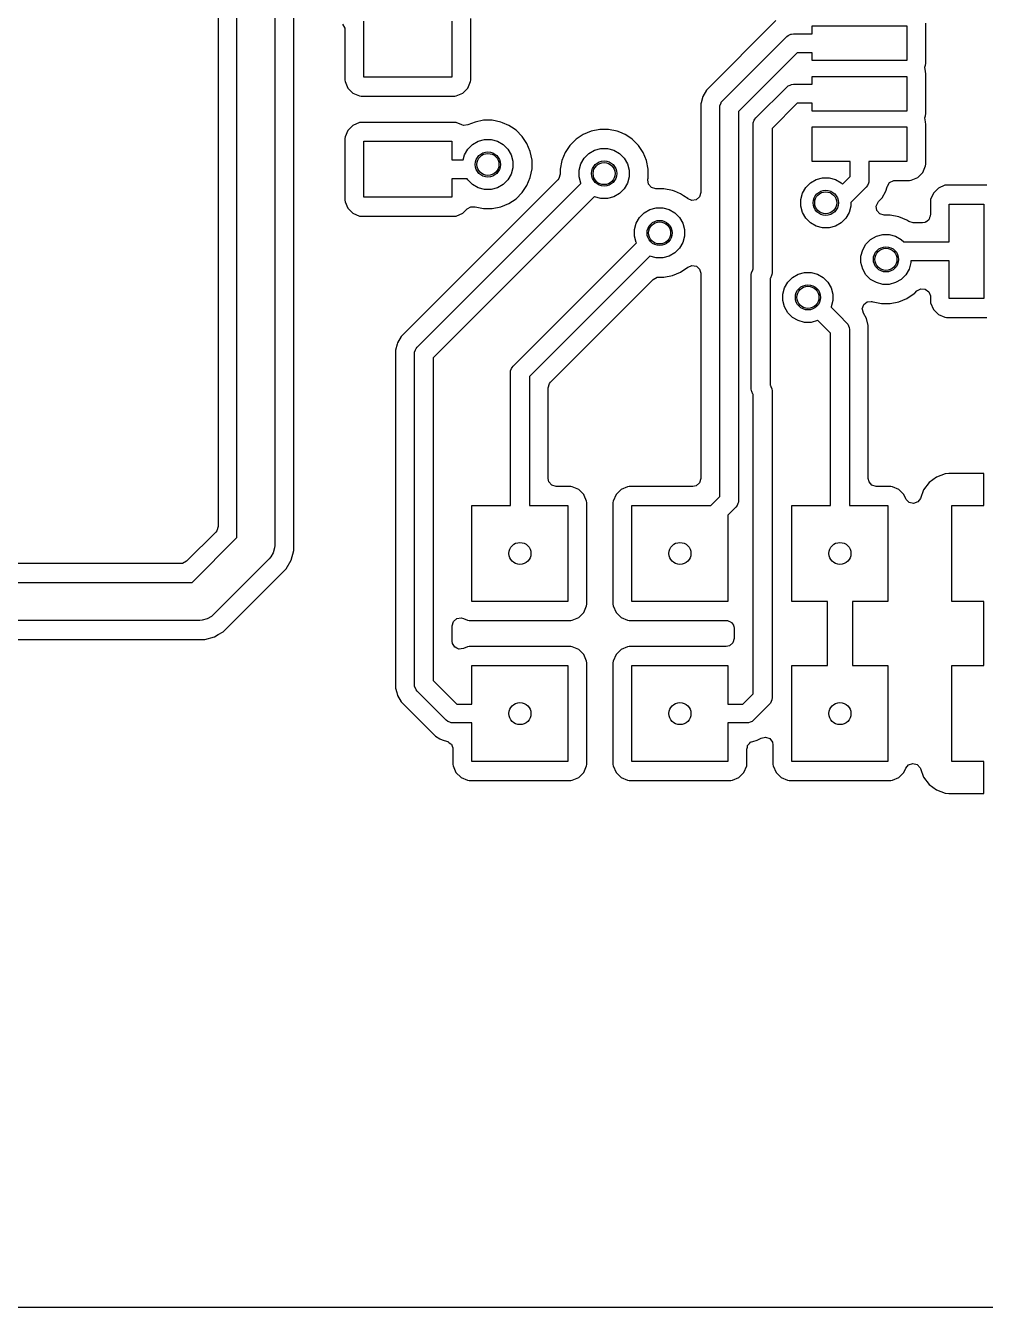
# Model space of a CAD drawing. Extents: x 3.64 to 7.32, y -5.07 to -3.18.
# Drawn here: x 5.591 to 6.191, y -5.075 to -4.274 of the extents above; entities that cross this region are included whole.
import ezdxf

# ---------------------------------------------------------------- set-up
doc = ezdxf.new("R2010")
doc.units = 0
doc.header["$MEASUREMENT"] = 0
doc.layers.add('BLACK', color=7, linetype='CONTINUOUS')

msp = doc.modelspace()

# ---------------------------------------------------------------- linework, layer by layer
at = {"layer": 'BLACK', "linetype": 'CONTINUOUS'}
for p, q in [((5.72329, -4.59379), (5.72329, -3.82119)), ((5.74691, -3.82119), (5.74691, -4.59869)), ((5.71146, -3.83383), (5.71146, -4.58684)), ((5.75874, -4.34442), (5.75874, -4.17492)), ((5.78932, -4.27299), (5.79066, -4.27544)), ((5.79066, -4.27544), (5.79077, -4.27649)), ((5.8026, -4.30619), (5.8026, -4.27119)), ((5.8576, -4.27119), (5.8576, -4.30619)), ((5.86943, -4.30795), (5.86943, -4.26942)), ((6.06012, -4.27078), (6.01669, -4.31421)), ((6.08282, -4.27907), (6.08282, -4.27415)), ((6.08282, -4.27415), (6.14188, -4.27415)), ((6.14188, -4.27415), (6.14188, -4.2958)), ((6.15371, -4.29757), (6.15371, -4.27238)), ((5.79077, -4.27649), (5.79077, -4.30795)), ((6.02671, -4.32092), (6.06683, -4.2808)), ((6.06683, -4.2808), (6.06773, -4.28006)), ((6.06773, -4.28006), (6.06951, -4.27932)), ((6.06951, -4.27932), (6.06986, -4.27918)), ((6.06986, -4.27918), (6.07101, -4.27907)), ((6.07101, -4.27907), (6.08282, -4.27907)), ((6.07346, -4.29088), (6.03679, -4.32754)), ((6.08282, -4.29088), (6.07346, -4.29088)), ((6.08282, -4.2958), (6.08282, -4.29088)), ((6.14188, -4.2958), (6.08282, -4.2958)), ((6.15316, -4.29995), (6.15352, -4.29872)), ((6.15352, -4.29872), (6.15359, -4.29856)), ((6.15359, -4.29856), (6.15371, -4.29757)), ((5.8576, -4.30619), (5.8026, -4.30619)), ((6.08282, -4.31057), (6.08282, -4.30564)), ((6.08282, -4.30564), (6.14188, -4.30564)), ((6.14188, -4.30564), (6.14188, -4.3273)), ((6.15349, -4.30253), (6.15316, -4.29995)), ((6.15352, -4.30273), (6.15349, -4.30253)), ((6.15349, -4.30253), (6.15349, -4.30253)), ((6.15349, -4.30253), (6.15349, -4.30253)), ((6.15359, -4.30289), (6.15352, -4.30273)), ((6.15371, -4.30388), (6.15359, -4.30289)), ((6.15371, -4.32906), (6.15371, -4.30388)), ((5.79077, -4.30795), (5.79077, -4.30795)), ((5.79077, -4.30795), (5.79088, -4.30894)), ((5.79088, -4.30894), (5.79088, -4.30894)), ((5.79088, -4.30894), (5.79267, -4.31299)), ((5.79267, -4.31299), (5.7958, -4.31612)), ((5.8644, -4.31612), (5.86753, -4.31299)), ((5.86753, -4.31299), (5.86932, -4.30894)), ((5.86932, -4.30894), (5.86943, -4.30795)), ((6.01669, -4.31421), (6.01436, -4.31825)), ((6.01669, -4.31421), (6.01669, -4.31421)), ((6.04759, -4.33154), (6.06683, -4.31229)), ((6.06683, -4.31229), (6.06773, -4.31156)), ((6.06773, -4.31156), (6.06898, -4.31104)), ((6.06898, -4.31104), (6.06986, -4.31068)), ((6.06986, -4.31068), (6.07101, -4.31057)), ((6.07101, -4.31057), (6.08282, -4.31057)), ((5.7958, -4.31612), (5.7958, -4.31612)), ((5.7958, -4.31612), (5.7958, -4.31612)), ((5.7958, -4.31612), (5.79984, -4.3179)), ((5.79984, -4.3179), (5.80083, -4.31802)), ((5.80083, -4.31802), (5.85937, -4.31802)), ((5.85937, -4.31802), (5.86036, -4.3179)), ((5.86036, -4.3179), (5.8644, -4.31612)), ((6.01328, -4.32227), (6.01315, -4.32276)), ((6.01315, -4.32276), (6.01315, -4.37824)), ((6.01436, -4.31825), (6.01328, -4.32227)), ((6.01436, -4.31825), (6.01436, -4.31825)), ((6.02509, -4.32394), (6.02579, -4.32226)), ((6.02579, -4.32226), (6.02598, -4.32182)), ((6.02598, -4.32182), (6.02671, -4.32092)), ((6.07346, -4.32238), (6.05767, -4.33816)), ((6.08282, -4.32238), (6.07346, -4.32238)), ((6.08282, -4.3273), (6.08282, -4.32238)), ((6.02498, -4.3251), (6.02509, -4.32394)), ((6.02498, -4.56807), (6.02498, -4.3251)), ((6.03679, -4.32754), (6.03679, -4.57052)), ((6.04685, -4.33244), (6.04759, -4.33154)), ((6.14188, -4.3273), (6.08282, -4.3273)), ((6.15316, -4.33145), (6.15352, -4.33021)), ((6.15349, -4.33402), (6.15316, -4.33145)), ((6.15352, -4.33021), (6.15359, -4.33005)), ((6.15359, -4.33005), (6.15371, -4.32906)), ((5.79267, -4.33939), (5.79088, -4.34343)), ((5.7958, -4.33626), (5.79267, -4.33939)), ((5.79267, -4.33939), (5.79267, -4.33939)), ((5.79984, -4.33447), (5.7958, -4.33626)), ((5.80083, -4.33436), (5.79984, -4.33447)), ((5.79984, -4.33447), (5.79984, -4.33447)), ((5.85937, -4.33436), (5.80083, -4.33436)), ((5.80083, -4.33436), (5.80083, -4.33436)), ((5.86036, -4.33447), (5.85937, -4.33436)), ((5.86372, -4.33596), (5.86036, -4.33447)), ((5.86036, -4.33447), (5.86036, -4.33447)), ((5.86484, -4.3363), (5.86372, -4.33596)), ((5.86762, -4.336), (5.86484, -4.3363)), ((5.87205, -4.33416), (5.86762, -4.336)), ((5.87206, -4.33416), (5.87205, -4.33416)), ((5.87738, -4.3331), (5.87206, -4.33416)), ((5.88282, -4.3331), (5.87738, -4.3331)), ((5.87738, -4.3331), (5.87738, -4.3331)), ((5.88814, -4.33416), (5.88282, -4.3331)), ((5.88282, -4.3331), (5.88282, -4.3331)), ((5.88931, -4.33465), (5.88814, -4.33416)), ((5.88814, -4.33416), (5.88814, -4.33416)), ((5.89316, -4.33624), (5.88931, -4.33465)), ((5.8948, -4.33734), (5.89316, -4.33624)), ((5.89768, -4.33926), (5.8948, -4.33734)), ((5.90152, -4.3431), (5.89768, -4.33926)), ((5.89768, -4.33926), (5.89768, -4.33926)), ((5.9447, -4.33982), (5.93969, -4.3419)), ((5.95003, -4.33876), (5.9447, -4.33982)), ((5.9447, -4.33982), (5.9447, -4.33982)), ((5.95547, -4.33876), (5.95003, -4.33876)), ((5.95003, -4.33876), (5.95003, -4.33876)), ((5.96079, -4.33982), (5.95547, -4.33876)), ((5.95547, -4.33876), (5.95547, -4.33876)), ((5.96265, -4.34059), (5.96079, -4.33982)), ((5.96079, -4.33982), (5.96079, -4.33982)), ((6.04586, -4.33572), (6.04597, -4.33456)), ((6.04586, -4.42599), (6.04586, -4.33572)), ((6.04597, -4.33456), (6.04658, -4.3331)), ((6.04658, -4.3331), (6.04685, -4.33244)), ((6.05767, -4.33816), (6.05767, -4.42832)), ((6.08282, -4.35879), (6.08282, -4.33714)), ((6.08282, -4.33714), (6.14188, -4.33714)), ((6.14188, -4.33714), (6.14188, -4.35879)), ((6.15349, -4.33403), (6.15349, -4.33402)), ((6.15349, -4.33402), (6.15349, -4.33402)), ((6.15352, -4.33422), (6.15349, -4.33403)), ((6.15359, -4.33438), (6.15352, -4.33422)), ((6.15371, -4.33537), (6.15359, -4.33438)), ((6.15371, -4.36056), (6.15371, -4.33537)), ((5.75874, -4.6018), (5.75874, -4.34442)), ((5.79088, -4.34343), (5.79077, -4.34442)), ((5.79077, -4.34442), (5.79077, -4.38295)), ((5.8026, -4.38119), (5.8026, -4.34619)), ((5.8026, -4.34619), (5.8576, -4.34619)), ((5.8576, -4.34619), (5.8576, -4.35778)), ((5.87051, -4.34819), (5.87407, -4.34613)), ((5.87407, -4.34613), (5.87804, -4.34507)), ((5.87804, -4.34507), (5.88216, -4.34507)), ((5.88216, -4.34507), (5.88613, -4.34613)), ((5.88613, -4.34613), (5.88969, -4.34819)), ((5.90454, -4.34762), (5.90152, -4.3431)), ((5.90152, -4.3431), (5.90152, -4.3431)), ((5.90662, -4.35264), (5.90454, -4.34762)), ((5.93517, -4.34492), (5.93133, -4.34876)), ((5.93969, -4.3419), (5.93517, -4.34492)), ((5.93517, -4.34492), (5.93517, -4.34492)), ((5.96581, -4.3419), (5.96265, -4.34059)), ((5.96811, -4.34343), (5.96581, -4.3419)), ((5.97033, -4.34492), (5.96811, -4.34343)), ((5.97417, -4.34876), (5.97033, -4.34492)), ((5.97033, -4.34492), (5.97033, -4.34492)), ((5.86471, -4.35778), (5.86555, -4.35466)), ((5.86555, -4.35466), (5.86761, -4.3511)), ((5.86761, -4.3511), (5.87051, -4.34819)), ((5.88969, -4.34819), (5.89259, -4.3511)), ((5.89259, -4.3511), (5.89465, -4.35466)), ((5.89465, -4.35466), (5.89571, -4.35863)), ((5.90768, -4.35797), (5.90662, -4.35264)), ((5.92831, -4.35327), (5.92623, -4.35829)), ((5.93133, -4.34876), (5.92831, -4.35327)), ((5.93133, -4.34876), (5.93133, -4.34876)), ((5.94026, -4.35675), (5.94316, -4.35384)), ((5.94316, -4.35384), (5.94672, -4.35179)), ((5.94672, -4.35179), (5.95069, -4.35072)), ((5.95069, -4.35072), (5.9548, -4.35072)), ((5.9548, -4.35072), (5.95878, -4.35179)), ((5.95878, -4.35179), (5.96234, -4.35384)), ((5.96234, -4.35384), (5.96524, -4.35675)), ((5.97719, -4.35327), (5.97417, -4.34876)), ((5.97417, -4.34876), (5.97417, -4.34876)), ((5.97927, -4.35829), (5.97719, -4.35327)), ((5.8576, -4.35778), (5.86471, -4.35778)), ((5.89571, -4.36274), (5.89465, -4.36671)), ((5.89571, -4.35863), (5.89571, -4.36274)), ((5.90662, -4.36873), (5.90768, -4.3634)), ((5.90768, -4.3634), (5.90768, -4.35797)), ((5.92623, -4.35829), (5.92517, -4.36362)), ((5.92517, -4.36362), (5.92517, -4.36678)), ((5.92623, -4.35829), (5.92623, -4.35829)), ((5.93714, -4.36428), (5.9382, -4.36031)), ((5.9382, -4.36031), (5.94026, -4.35675)), ((5.96524, -4.35675), (5.9673, -4.36031)), ((5.9673, -4.36031), (5.96836, -4.36428)), ((5.98033, -4.36362), (5.97927, -4.35829)), ((5.98033, -4.36905), (5.98033, -4.36362)), ((6.10644, -4.35879), (6.08282, -4.35879)), ((6.10644, -4.36816), (6.10644, -4.35879)), ((6.14188, -4.35879), (6.11825, -4.35879)), ((6.11825, -4.35879), (6.11825, -4.3706)), ((6.1518, -4.3656), (6.15359, -4.36155)), ((6.15359, -4.36155), (6.15371, -4.36056)), ((5.92372, -4.37029), (5.82591, -4.4681)), ((5.86721, -4.36959), (5.8576, -4.36959)), ((5.8576, -4.36959), (5.8576, -4.38119)), ((5.86761, -4.37027), (5.86721, -4.36959)), ((5.87051, -4.37318), (5.86761, -4.37027)), ((5.89259, -4.37027), (5.88969, -4.37318)), ((5.89465, -4.36671), (5.89259, -4.37027)), ((5.90454, -4.37375), (5.90662, -4.36873)), ((5.92438, -4.36946), (5.92372, -4.37029)), ((5.92517, -4.36678), (5.92438, -4.36946)), ((5.93714, -4.36839), (5.93714, -4.36428)), ((5.9382, -4.37236), (5.93714, -4.36839)), ((5.96836, -4.36839), (5.9673, -4.37236)), ((5.96836, -4.36428), (5.96836, -4.36839)), ((5.98011, -4.37021), (5.98015, -4.36995)), ((5.9805, -4.37297), (5.98011, -4.37021)), ((5.98015, -4.36995), (5.98029, -4.36923)), ((5.98029, -4.36923), (5.98033, -4.36905)), ((6.08167, -4.37214), (6.08523, -4.37008)), ((6.08523, -4.37008), (6.0892, -4.36902)), ((6.0892, -4.36902), (6.09331, -4.36902)), ((6.09331, -4.36902), (6.09728, -4.37008)), ((6.09728, -4.37008), (6.10084, -4.37214)), ((6.10165, -4.37295), (6.10644, -4.36816)), ((6.11814, -4.37176), (6.11789, -4.37236)), ((6.11825, -4.3706), (6.11814, -4.37176)), ((6.13117, -4.37191), (6.13369, -4.37069)), ((6.13369, -4.37069), (6.13451, -4.37062)), ((6.13451, -4.37062), (6.14364, -4.37062)), ((6.14364, -4.37062), (6.14463, -4.37051)), ((6.14364, -4.37062), (6.14364, -4.37062)), ((6.14463, -4.37051), (6.14868, -4.36872)), ((6.14868, -4.36872), (6.1518, -4.3656)), ((5.83592, -4.47481), (5.93283, -4.37791)), ((5.87407, -4.37523), (5.87051, -4.37318)), ((5.87804, -4.3763), (5.87407, -4.37523)), ((5.88216, -4.3763), (5.87804, -4.3763)), ((5.88613, -4.37523), (5.88216, -4.3763)), ((5.88969, -4.37318), (5.88613, -4.37523)), ((5.89768, -4.38211), (5.90152, -4.37826)), ((5.90152, -4.37826), (5.90454, -4.37375)), ((5.93283, -4.37791), (5.93826, -4.37247)), ((5.93826, -4.37247), (5.9382, -4.37236)), ((5.96234, -4.37883), (5.95878, -4.38089)), ((5.96524, -4.37592), (5.96234, -4.37883)), ((5.9673, -4.37236), (5.96524, -4.37592)), ((5.98233, -4.37509), (5.9805, -4.37297)), ((5.98502, -4.37587), (5.98233, -4.37509)), ((5.99012, -4.37587), (5.98502, -4.37587)), ((5.99545, -4.37693), (5.99012, -4.37587)), ((5.99012, -4.37587), (5.99012, -4.37587)), ((5.9967, -4.37745), (5.99545, -4.37693)), ((5.99545, -4.37693), (5.99545, -4.37693)), ((6.00047, -4.37901), (5.9967, -4.37745)), ((6.00237, -4.38028), (6.00047, -4.37901)), ((6.01315, -4.37824), (6.01236, -4.38092)), ((6.07564, -4.38258), (6.07671, -4.37861)), ((6.07671, -4.37861), (6.07876, -4.37504)), ((6.07876, -4.37504), (6.08167, -4.37214)), ((6.10084, -4.37214), (6.10165, -4.37295)), ((6.11652, -4.37478), (6.10687, -4.38444)), ((6.11726, -4.37389), (6.11652, -4.37478)), ((6.11789, -4.37236), (6.11726, -4.37389)), ((6.12654, -4.38149), (6.12888, -4.37745)), ((6.12888, -4.37745), (6.12961, -4.37472)), ((6.12961, -4.37472), (6.12964, -4.37461)), ((6.12964, -4.37461), (6.12972, -4.3743)), ((6.12972, -4.3743), (6.13117, -4.37191)), ((6.15852, -4.37857), (6.15673, -4.38261)), ((6.16165, -4.37544), (6.15852, -4.37857)), ((6.15852, -4.37857), (6.15852, -4.37857)), ((6.16569, -4.37365), (6.16165, -4.37544)), ((6.16668, -4.37354), (6.16569, -4.37365)), ((6.16569, -4.37365), (6.16569, -4.37365)), ((6.19187, -4.37354), (6.16668, -4.37354)), ((6.16668, -4.37354), (6.16668, -4.37354)), ((5.79077, -4.38295), (5.79077, -4.38295)), ((5.79077, -4.38295), (5.79088, -4.38394)), ((5.79088, -4.38394), (5.79088, -4.38394)), ((5.79088, -4.38394), (5.79267, -4.38799)), ((5.8576, -4.38119), (5.8026, -4.38119)), ((5.94118, -4.38626), (5.846, -4.48143)), ((5.86708, -4.38843), (5.86954, -4.38709)), ((5.86954, -4.38709), (5.87181, -4.38719)), ((5.87181, -4.38719), (5.87182, -4.38715)), ((5.87182, -4.38715), (5.87202, -4.38719)), ((5.87202, -4.38719), (5.87203, -4.3872)), ((5.87203, -4.3872), (5.87205, -4.3872)), ((5.87205, -4.3872), (5.87206, -4.3872)), ((5.87206, -4.3872), (5.87738, -4.38826)), ((5.88282, -4.38826), (5.88814, -4.3872)), ((5.88814, -4.3872), (5.89316, -4.38512)), ((5.89316, -4.38512), (5.89768, -4.38211)), ((5.94661, -4.38082), (5.94118, -4.38626)), ((5.94672, -4.38089), (5.94661, -4.38082)), ((5.95069, -4.38195), (5.94672, -4.38089)), ((5.9548, -4.38195), (5.95069, -4.38195)), ((5.95878, -4.38089), (5.9548, -4.38195)), ((5.98138, -4.3889), (5.98535, -4.38784)), ((5.98535, -4.38784), (5.98946, -4.38784)), ((5.98946, -4.38784), (5.99343, -4.3889)), ((6.00499, -4.38203), (6.00237, -4.38028)), ((6.00504, -4.38207), (6.00499, -4.38203)), ((6.00508, -4.38209), (6.00504, -4.38207)), ((6.00519, -4.38217), (6.00508, -4.38209)), ((6.0052, -4.38215), (6.00519, -4.38217)), ((6.00748, -4.38315), (6.0052, -4.38215)), ((6.01025, -4.38275), (6.00748, -4.38315)), ((6.01236, -4.38092), (6.01025, -4.38275)), ((6.07564, -4.38669), (6.07564, -4.38258)), ((6.07671, -4.39066), (6.07564, -4.38669)), ((6.10687, -4.38669), (6.1058, -4.39066)), ((6.10687, -4.38444), (6.10687, -4.38669)), ((6.12273, -4.38671), (6.12389, -4.38416)), ((6.12313, -4.38947), (6.12273, -4.38671)), ((6.12389, -4.38416), (6.12413, -4.3839)), ((6.12413, -4.3839), (6.12654, -4.3815)), ((6.12654, -4.3815), (6.12654, -4.3815)), ((6.12654, -4.3815), (6.12654, -4.38149)), ((6.15673, -4.38261), (6.15662, -4.3836)), ((6.15662, -4.3836), (6.15662, -4.3836)), ((6.15662, -4.3836), (6.15662, -4.3922)), ((6.16845, -4.40899), (6.16845, -4.38537)), ((6.16845, -4.38537), (6.1901, -4.38537)), ((6.1901, -4.38537), (6.1901, -4.44442)), ((5.79267, -4.38799), (5.7958, -4.39112)), ((5.7958, -4.39112), (5.7958, -4.39112)), ((5.7958, -4.39112), (5.7958, -4.39112)), ((5.7958, -4.39112), (5.79984, -4.3929)), ((5.79984, -4.3929), (5.80083, -4.39302)), ((5.80083, -4.39302), (5.85937, -4.39302)), ((5.85937, -4.39302), (5.86036, -4.3929)), ((5.86036, -4.3929), (5.8644, -4.39112)), ((5.8644, -4.39112), (5.86708, -4.38843)), ((5.87738, -4.38826), (5.87738, -4.38826)), ((5.87738, -4.38826), (5.88282, -4.38826)), ((5.88282, -4.38826), (5.88282, -4.38826)), ((5.97286, -4.39743), (5.97491, -4.39387)), ((5.97491, -4.39387), (5.97782, -4.39096)), ((5.97782, -4.39096), (5.98138, -4.3889)), ((5.99343, -4.3889), (5.997, -4.39096)), ((5.997, -4.39096), (5.9999, -4.39387)), ((5.9999, -4.39387), (6.00196, -4.39743)), ((6.07876, -4.39422), (6.07671, -4.39066)), ((6.08167, -4.39713), (6.07876, -4.39422)), ((6.10375, -4.39422), (6.10084, -4.39713)), ((6.1058, -4.39066), (6.10375, -4.39422)), ((6.12496, -4.39158), (6.12313, -4.38947)), ((6.12764, -4.39237), (6.12496, -4.39158)), ((6.13159, -4.39237), (6.12764, -4.39237)), ((6.13692, -4.39343), (6.13159, -4.39237)), ((6.13159, -4.39237), (6.13159, -4.39237)), ((6.14194, -4.39551), (6.13692, -4.39343)), ((6.13692, -4.39343), (6.13692, -4.39343)), ((6.14315, -4.39632), (6.14194, -4.39551)), ((6.15541, -4.39545), (6.15452, -4.39602)), ((6.15556, -4.39512), (6.15541, -4.39545)), ((6.15583, -4.39488), (6.15556, -4.39512)), ((6.15613, -4.39387), (6.15583, -4.39488)), ((6.15657, -4.3929), (6.15613, -4.39387)), ((6.15662, -4.3922), (6.15652, -4.39255)), ((6.15652, -4.39255), (6.15657, -4.3929)), ((5.9718, -4.4014), (5.97286, -4.39743)), ((5.9718, -4.40551), (5.9718, -4.4014)), ((6.00196, -4.39743), (6.00302, -4.4014)), ((6.00302, -4.4014), (6.00302, -4.40551)), ((6.08523, -4.39918), (6.08167, -4.39713)), ((6.0892, -4.40024), (6.08523, -4.39918)), ((6.09331, -4.40024), (6.0892, -4.40024)), ((6.09728, -4.39918), (6.09331, -4.40024)), ((6.10084, -4.39713), (6.09728, -4.39918)), ((6.14323, -4.39637), (6.14315, -4.39632)), ((6.14591, -4.39716), (6.14323, -4.39637)), ((6.15166, -4.39716), (6.14591, -4.39716)), ((6.15306, -4.39696), (6.15166, -4.39716)), ((6.1533, -4.3968), (6.15306, -4.39696)), ((6.15372, -4.39671), (6.1533, -4.3968)), ((6.15452, -4.39602), (6.15372, -4.39671)), ((5.96748, -4.41502), (5.97292, -4.40959)), ((5.97286, -4.40948), (5.9718, -4.40551)), ((5.97292, -4.40959), (5.97286, -4.40948)), ((6.00196, -4.40948), (5.9999, -4.41304)), ((6.00302, -4.40551), (6.00196, -4.40948)), ((6.11432, -4.41392), (6.11638, -4.41036)), ((6.11638, -4.41036), (6.11929, -4.40746)), ((6.11929, -4.40746), (6.12285, -4.4054)), ((6.12285, -4.4054), (6.12682, -4.40434)), ((6.12682, -4.40434), (6.13093, -4.40434)), ((6.13093, -4.40434), (6.1349, -4.4054)), ((6.1349, -4.4054), (6.13846, -4.40746)), ((6.13846, -4.40746), (6.13999, -4.40899)), ((6.13999, -4.40899), (6.16845, -4.40899)), ((5.89592, -4.48659), (5.96748, -4.41502)), ((5.98127, -4.41794), (5.97584, -4.42338)), ((5.98138, -4.418), (5.98127, -4.41794)), ((5.98535, -4.41907), (5.98138, -4.418)), ((5.98946, -4.41907), (5.98535, -4.41907)), ((5.99343, -4.418), (5.98946, -4.41907)), ((5.997, -4.41595), (5.99343, -4.418)), ((5.9999, -4.41304), (5.997, -4.41595)), ((6.11326, -4.4179), (6.11432, -4.41392)), ((6.11326, -4.42201), (6.11326, -4.4179)), ((5.97584, -4.42338), (5.906, -4.49321)), ((5.99545, -4.42997), (6.00047, -4.42789)), ((6.00047, -4.42789), (6.00499, -4.42487)), ((6.00499, -4.42487), (6.00504, -4.42483)), ((6.00499, -4.42487), (6.00499, -4.42487)), ((6.00504, -4.42483), (6.00508, -4.42482)), ((6.00508, -4.42482), (6.00519, -4.42474)), ((6.00519, -4.42474), (6.00521, -4.42476)), ((6.00521, -4.42476), (6.00761, -4.42374)), ((6.00761, -4.42374), (6.01037, -4.42421)), ((6.01037, -4.42421), (6.01243, -4.42609)), ((6.01243, -4.42609), (6.01315, -4.42866)), ((6.04478, -4.42836), (6.04557, -4.42645)), ((6.04557, -4.42645), (6.04566, -4.42623)), ((6.04566, -4.42623), (6.04586, -4.42599)), ((6.11432, -4.42598), (6.11326, -4.42201)), ((6.11638, -4.42954), (6.11432, -4.42598)), ((6.14342, -4.42598), (6.14137, -4.42954)), ((6.14449, -4.42201), (6.14342, -4.42598)), ((6.16845, -4.4208), (6.14449, -4.4208)), ((6.14449, -4.4208), (6.14449, -4.42201)), ((6.16845, -4.44442), (6.16845, -4.4208)), ((5.91929, -4.49665), (5.98346, -4.43248)), ((5.98346, -4.43248), (5.98591, -4.43114)), ((5.98591, -4.43114), (5.98697, -4.43103)), ((5.98697, -4.43103), (5.99012, -4.43103)), ((5.99012, -4.43103), (5.99545, -4.42997)), ((5.99012, -4.43103), (5.99012, -4.43103)), ((6.01315, -4.42866), (6.01315, -4.5569)), ((6.04467, -4.42951), (6.04478, -4.42836)), ((6.04467, -4.50083), (6.04467, -4.42951)), ((6.05667, -4.4316), (6.05648, -4.43184)), ((6.05648, -4.43184), (6.05648, -4.4985)), ((6.05731, -4.43007), (6.05667, -4.4316)), ((6.05755, -4.42948), (6.05731, -4.43007)), ((6.05767, -4.42832), (6.05755, -4.42948)), ((6.06555, -4.43766), (6.06761, -4.4341)), ((6.06761, -4.4341), (6.07051, -4.43119)), ((6.07051, -4.43119), (6.07407, -4.42914)), ((6.07407, -4.42914), (6.07804, -4.42807)), ((6.07804, -4.42807), (6.08216, -4.42807)), ((6.08216, -4.42807), (6.08613, -4.42914)), ((6.08613, -4.42914), (6.08969, -4.43119)), ((6.08969, -4.43119), (6.09259, -4.4341)), ((6.09259, -4.4341), (6.09465, -4.43766)), ((6.11929, -4.43244), (6.11638, -4.42954)), ((6.12285, -4.4345), (6.11929, -4.43244)), ((6.12682, -4.43556), (6.12285, -4.4345)), ((6.13093, -4.43556), (6.12682, -4.43556)), ((6.1349, -4.4345), (6.13093, -4.43556)), ((6.13846, -4.43244), (6.1349, -4.4345)), ((6.14137, -4.42954), (6.13846, -4.43244)), ((6.06449, -4.44163), (6.06555, -4.43766)), ((6.06449, -4.44574), (6.06449, -4.44163)), ((6.09465, -4.43766), (6.09571, -4.44163)), ((6.09571, -4.44163), (6.09571, -4.44574)), ((6.14194, -4.44439), (6.14645, -4.44137)), ((6.14645, -4.44137), (6.14685, -4.44097)), ((6.14685, -4.44097), (6.14815, -4.43967)), ((6.14815, -4.43967), (6.1506, -4.43833)), ((6.1506, -4.43833), (6.15339, -4.43853)), ((6.15339, -4.43853), (6.15563, -4.44021)), ((6.15563, -4.44021), (6.15661, -4.44283)), ((6.15661, -4.44283), (6.15662, -4.44318)), ((6.15662, -4.44318), (6.15662, -4.44619)), ((6.06555, -4.44971), (6.06449, -4.44574)), ((6.06761, -4.45327), (6.06555, -4.44971)), ((6.09465, -4.44971), (6.09459, -4.44982)), ((6.09459, -4.44982), (6.10002, -4.45526)), ((6.09571, -4.44574), (6.09465, -4.44971)), ((6.11408, -4.45086), (6.11409, -4.45085)), ((6.11419, -4.45129), (6.11408, -4.45086)), ((6.11409, -4.45085), (6.11446, -4.44978)), ((6.11474, -4.45358), (6.11419, -4.45129)), ((6.11446, -4.44978), (6.115, -4.44822)), ((6.115, -4.44822), (6.11512, -4.44812)), ((6.11512, -4.44812), (6.1172, -4.44649)), ((6.1172, -4.44649), (6.11971, -4.44625)), ((6.11971, -4.44625), (6.11998, -4.44623)), ((6.11998, -4.44623), (6.11998, -4.44623)), ((6.11998, -4.44623), (6.12059, -4.44641)), ((6.12059, -4.44641), (6.12059, -4.4464)), ((6.12059, -4.4464), (6.12083, -4.44647)), ((6.12083, -4.44647), (6.12083, -4.44647)), ((6.12083, -4.44647), (6.12616, -4.44753)), ((6.12616, -4.44753), (6.12616, -4.44753)), ((6.12616, -4.44753), (6.13159, -4.44753)), ((6.13159, -4.44753), (6.13692, -4.44647)), ((6.13159, -4.44753), (6.13159, -4.44753)), ((6.13692, -4.44647), (6.14194, -4.44439)), ((6.15662, -4.44619), (6.15673, -4.44718)), ((6.15673, -4.44718), (6.15673, -4.44718)), ((6.15673, -4.44718), (6.15852, -4.45123)), ((6.15852, -4.45123), (6.16165, -4.45435)), ((6.1901, -4.44442), (6.16845, -4.44442)), ((6.07051, -4.45618), (6.06761, -4.45327)), ((6.07407, -4.45824), (6.07051, -4.45618)), ((6.07804, -4.4593), (6.07407, -4.45824)), ((6.08216, -4.4593), (6.07804, -4.4593)), ((6.08613, -4.45824), (6.08216, -4.4593)), ((6.08623, -4.45817), (6.08613, -4.45824)), ((6.09167, -4.46361), (6.08623, -4.45817)), ((6.10002, -4.45526), (6.10002, -4.45526)), ((6.10002, -4.45526), (6.10428, -4.45951)), ((6.10428, -4.45951), (6.10501, -4.46041)), ((6.11663, -4.45684), (6.11474, -4.45358)), ((6.11784, -4.46135), (6.11663, -4.45684)), ((6.11663, -4.45684), (6.11663, -4.45684)), ((6.11663, -4.45684), (6.11663, -4.45684)), ((6.16165, -4.45435), (6.16165, -4.45435)), ((6.16165, -4.45435), (6.16165, -4.45435)), ((6.16165, -4.45435), (6.16569, -4.45614)), ((6.16569, -4.45614), (6.16668, -4.45625)), ((6.16668, -4.45625), (6.19187, -4.45625)), ((6.09419, -4.46613), (6.09167, -4.46361)), ((6.09167, -4.46361), (6.09167, -4.46361)), ((6.09419, -4.57369), (6.09419, -4.46613)), ((6.10501, -4.46041), (6.10549, -4.46156)), ((6.10549, -4.46156), (6.10589, -4.46253)), ((6.10589, -4.46253), (6.106, -4.46369)), ((6.106, -4.46369), (6.106, -4.57369)), ((6.11784, -4.5569), (6.11784, -4.46135)), ((6.11784, -4.46135), (6.11784, -4.46135)), ((5.82334, -4.47302), (5.82236, -4.47665)), ((5.82357, -4.47214), (5.82334, -4.47302)), ((5.82334, -4.47302), (5.82334, -4.47302)), ((5.82591, -4.4681), (5.82357, -4.47214)), ((5.82357, -4.47214), (5.82357, -4.47214)), ((5.82591, -4.4681), (5.82591, -4.4681)), ((5.83489, -4.47642), (5.83519, -4.47571)), ((5.83519, -4.47571), (5.83592, -4.47481)), ((5.82236, -4.47665), (5.82236, -4.68783)), ((5.83419, -4.47899), (5.83431, -4.47783)), ((5.83419, -4.6855), (5.83419, -4.47899)), ((5.83431, -4.47783), (5.83489, -4.47642)), ((5.846, -4.48143), (5.846, -4.68305)), ((5.89419, -4.49076), (5.89431, -4.48961)), ((5.89419, -4.57369), (5.89419, -4.49076)), ((5.89431, -4.48961), (5.89489, -4.48821)), ((5.89489, -4.48821), (5.89519, -4.48748)), ((5.89519, -4.48748), (5.89592, -4.48659)), ((5.906, -4.49321), (5.906, -4.57369)), ((5.91784, -4.50016), (5.91862, -4.49748)), ((5.91862, -4.49748), (5.91929, -4.49665)), ((6.05648, -4.4985), (6.05667, -4.49874)), ((6.05667, -4.49874), (6.05694, -4.49939)), ((6.05694, -4.49939), (6.05755, -4.50087)), ((5.91784, -4.5569), (5.91784, -4.50016)), ((6.04478, -4.50199), (6.04467, -4.50083)), ((6.04499, -4.50248), (6.04478, -4.50199)), ((6.04566, -4.50411), (6.04499, -4.50248)), ((6.04586, -4.50435), (6.04566, -4.50411)), ((6.04586, -4.69139), (6.04586, -4.50435)), ((6.05755, -4.50087), (6.05767, -4.50202)), ((6.05767, -4.50202), (6.05767, -4.69384)), ((6.16042, -4.55595), (6.15581, -4.5594)), ((6.1658, -4.55394), (6.16042, -4.55595)), ((6.16042, -4.55595), (6.16042, -4.55595)), ((6.16819, -4.55369), (6.1658, -4.55394)), ((6.1901, -4.55369), (6.16819, -4.55369)), ((6.1901, -4.57369), (6.1901, -4.55369)), ((5.91828, -4.55896), (5.91784, -4.5569)), ((5.92011, -4.56107), (5.91828, -4.55896)), ((5.9228, -4.56186), (5.92011, -4.56107)), ((5.93187, -4.56186), (5.9228, -4.56186)), ((5.93285, -4.56197), (5.93187, -4.56186)), ((5.93187, -4.56186), (5.93187, -4.56186)), ((5.9369, -4.56376), (5.93285, -4.56197)), ((5.93285, -4.56197), (5.93285, -4.56197)), ((5.94003, -4.56689), (5.9369, -4.56376)), ((5.9369, -4.56376), (5.9369, -4.56376)), ((5.9633, -4.56376), (5.96017, -4.56689)), ((5.96734, -4.56197), (5.9633, -4.56376)), ((5.96833, -4.56186), (5.96734, -4.56197)), ((5.96734, -4.56197), (5.96734, -4.56197)), ((6.00819, -4.56186), (5.96833, -4.56186)), ((5.96833, -4.56186), (5.96833, -4.56186)), ((6.01025, -4.56141), (6.00819, -4.56186)), ((6.01236, -4.55958), (6.01025, -4.56141)), ((6.01315, -4.5569), (6.01236, -4.55958)), ((6.11828, -4.55896), (6.11784, -4.5569)), ((6.12011, -4.56107), (6.11828, -4.55896)), ((6.1228, -4.56186), (6.12011, -4.56107)), ((6.13187, -4.56186), (6.1228, -4.56186)), ((6.13285, -4.56197), (6.13187, -4.56186)), ((6.13187, -4.56186), (6.13187, -4.56186)), ((6.1369, -4.56376), (6.13285, -4.56197)), ((6.13285, -4.56197), (6.13285, -4.56197)), ((6.14003, -4.56689), (6.1369, -4.56376)), ((6.1369, -4.56376), (6.1369, -4.56376)), ((6.15237, -4.564), (6.15039, -4.56929)), ((6.15581, -4.5594), (6.15237, -4.564)), ((5.94026, -4.5674), (5.94003, -4.56689)), ((5.94182, -4.57093), (5.94026, -4.5674)), ((5.94193, -4.57192), (5.94182, -4.57093)), ((5.94193, -4.63545), (5.94193, -4.57192)), ((5.95838, -4.57093), (5.95827, -4.57192)), ((5.95827, -4.57192), (5.95827, -4.63545)), ((5.96017, -4.56689), (5.95838, -4.57093)), ((5.96017, -4.56689), (5.96017, -4.56689)), ((6.01937, -4.57369), (6.02498, -4.56807)), ((6.03668, -4.57167), (6.03633, -4.57251)), ((6.03679, -4.57052), (6.03668, -4.57167)), ((6.14121, -4.56956), (6.14003, -4.56689)), ((6.14003, -4.56689), (6.14003, -4.56689)), ((6.14003, -4.56689), (6.14003, -4.56689)), ((6.14139, -4.56993), (6.14121, -4.56956)), ((6.14337, -4.57191), (6.14139, -4.56993)), ((6.1461, -4.5725), (6.14337, -4.57191)), ((6.14872, -4.57153), (6.1461, -4.5725)), ((6.15039, -4.56929), (6.14872, -4.57153)), ((5.8701, -4.63369), (5.8701, -4.57369)), ((5.8701, -4.57369), (5.89419, -4.57369)), ((5.906, -4.57369), (5.9301, -4.57369)), ((5.9301, -4.57369), (5.9301, -4.63369)), ((5.9701, -4.63369), (5.9701, -4.57369)), ((5.9701, -4.57369), (6.01937, -4.57369)), ((6.03506, -4.57469), (6.0301, -4.57966)), ((6.0301, -4.57966), (6.0301, -4.63369)), ((6.0358, -4.5738), (6.03506, -4.57469)), ((6.03633, -4.57251), (6.0358, -4.5738)), ((6.0701, -4.63369), (6.0701, -4.57369)), ((6.0701, -4.57369), (6.09419, -4.57369)), ((6.106, -4.57369), (6.1301, -4.57369)), ((6.1301, -4.57369), (6.1301, -4.63369)), ((6.1701, -4.63369), (6.1701, -4.57369)), ((6.1701, -4.57369), (6.1901, -4.57369)), ((5.71146, -4.58684), (5.71067, -4.58952)), ((5.71, -4.59035), (5.69176, -4.60859)), ((5.69521, -4.62188), (5.72329, -4.59379)), ((5.71067, -4.58952), (5.71, -4.59035)), ((5.74601, -4.60321), (5.74447, -4.60588)), ((5.74681, -4.60023), (5.74601, -4.60321)), ((5.74691, -4.59869), (5.74681, -4.60023)), ((5.75713, -4.60781), (5.75874, -4.6018)), ((5.68825, -4.61005), (5.32143, -4.61005)), ((5.68931, -4.60993), (5.68825, -4.61005)), ((5.69176, -4.60859), (5.68931, -4.60993)), ((5.74345, -4.60704), (5.70845, -4.64204)), ((5.74447, -4.60588), (5.74345, -4.60704)), ((5.74447, -4.60588), (5.74447, -4.60588)), ((5.75402, -4.6132), (5.75713, -4.60781)), ((5.71943, -4.64779), (5.74921, -4.61801)), ((5.74921, -4.61801), (5.75402, -4.6132)), ((5.74921, -4.61801), (5.74921, -4.61801)), ((5.75402, -4.6132), (5.75402, -4.6132)), ((5.32454, -4.62188), (5.69521, -4.62188)), ((5.9301, -4.63369), (5.8701, -4.63369)), ((5.94182, -4.63644), (5.94193, -4.63545)), ((5.95827, -4.63545), (5.95827, -4.63545)), ((5.95827, -4.63545), (5.95838, -4.63644)), ((6.0301, -4.63369), (5.9701, -4.63369)), ((6.09223, -4.63369), (6.0701, -4.63369)), ((6.09223, -4.67369), (6.09223, -4.63369)), ((6.1301, -4.63369), (6.10797, -4.63369)), ((6.10797, -4.63369), (6.10797, -4.67369)), ((6.1901, -4.63369), (6.1701, -4.63369)), ((6.1901, -4.67369), (6.1901, -4.63369)), ((5.70729, -4.64306), (5.70462, -4.6446)), ((5.70845, -4.64204), (5.70729, -4.64306)), ((5.86074, -4.64431), (5.8635, -4.64391)), ((5.8635, -4.64391), (5.8648, -4.64428)), ((5.93285, -4.6454), (5.9369, -4.64362)), ((5.9369, -4.64362), (5.94003, -4.64049)), ((5.94003, -4.64049), (5.94182, -4.63644)), ((5.95838, -4.63644), (5.95838, -4.63644)), ((5.95838, -4.63644), (5.96017, -4.64049)), ((5.96017, -4.64049), (5.9633, -4.64362)), ((5.9633, -4.64362), (5.9633, -4.64362)), ((5.9633, -4.64362), (5.9633, -4.64362)), ((5.9633, -4.64362), (5.96734, -4.6454)), ((5.7001, -4.6455), (5.32943, -4.6455)), ((5.70164, -4.6454), (5.7001, -4.6455)), ((5.70462, -4.6446), (5.70164, -4.6454)), ((5.71462, -4.65261), (5.71902, -4.6482)), ((5.71902, -4.6482), (5.71943, -4.6478)), ((5.71943, -4.6478), (5.71943, -4.64779)), ((5.85784, -4.64882), (5.85862, -4.64614)), ((5.85784, -4.65856), (5.85784, -4.64882)), ((5.85862, -4.64614), (5.86074, -4.64431)), ((5.8648, -4.64428), (5.86734, -4.6454)), ((5.86734, -4.6454), (5.86833, -4.64552)), ((5.86833, -4.64552), (5.93187, -4.64552)), ((5.93187, -4.64552), (5.93285, -4.6454)), ((5.96734, -4.6454), (5.96833, -4.64552)), ((5.96833, -4.64552), (6.02907, -4.64552)), ((6.02907, -4.64552), (6.02941, -4.64562)), ((6.02941, -4.64562), (6.02977, -4.64557)), ((6.02977, -4.64557), (6.03073, -4.64601)), ((6.03073, -4.64601), (6.03175, -4.64631)), ((6.03175, -4.64631), (6.03198, -4.64658)), ((6.03198, -4.64658), (6.03231, -4.64673)), ((6.03231, -4.64673), (6.03289, -4.64762)), ((6.03289, -4.64762), (6.03358, -4.64842)), ((6.03358, -4.64842), (6.03367, -4.64884)), ((6.03367, -4.64884), (6.03383, -4.64908)), ((6.03383, -4.64908), (6.03403, -4.65048)), ((6.03403, -4.65048), (6.03403, -4.6569)), ((5.33638, -4.65733), (5.69668, -4.65733)), ((5.69668, -4.65733), (5.69668, -4.65733)), ((5.69668, -4.65733), (5.69699, -4.65733)), ((5.69699, -4.65733), (5.70321, -4.65733)), ((5.70321, -4.65733), (5.70922, -4.65572)), ((5.70321, -4.65733), (5.70321, -4.65733)), ((5.70922, -4.65572), (5.71158, -4.65436)), ((5.71158, -4.65436), (5.71462, -4.65261)), ((5.85802, -4.65989), (5.85784, -4.65856)), ((5.85803, -4.65991), (5.85802, -4.65989)), ((5.85804, -4.65995), (5.85803, -4.65991)), ((5.85878, -4.6611), (5.85804, -4.65995)), ((6.03324, -4.65958), (6.03113, -4.66141)), ((6.03403, -4.6569), (6.03324, -4.65958)), ((5.8595, -4.66226), (5.85878, -4.6611)), ((5.85953, -4.66228), (5.8595, -4.66226)), ((5.85955, -4.66231), (5.85953, -4.66228)), ((5.86079, -4.66287), (5.85955, -4.66231)), ((5.86203, -4.66346), (5.86079, -4.66287)), ((5.86206, -4.66345), (5.86203, -4.66346)), ((5.86209, -4.66347), (5.86206, -4.66345)), ((5.86345, -4.66327), (5.86209, -4.66347)), ((5.8648, -4.66309), (5.86345, -4.66327)), ((5.86734, -4.66197), (5.8648, -4.66309)), ((5.86833, -4.66186), (5.86734, -4.66197)), ((5.86734, -4.66197), (5.86734, -4.66197)), ((5.93187, -4.66186), (5.86833, -4.66186)), ((5.86833, -4.66186), (5.86833, -4.66186)), ((5.93285, -4.66197), (5.93187, -4.66186)), ((5.9369, -4.66376), (5.93285, -4.66197)), ((5.93285, -4.66197), (5.93285, -4.66197)), ((5.94003, -4.66689), (5.9369, -4.66376)), ((5.9369, -4.66376), (5.9369, -4.66376)), ((5.94182, -4.67093), (5.94003, -4.66689)), ((5.94003, -4.66689), (5.94003, -4.66689)), ((5.96017, -4.66689), (5.95838, -4.67093)), ((5.9633, -4.66376), (5.96017, -4.66689)), ((5.96017, -4.66689), (5.96017, -4.66689)), ((5.96734, -4.66197), (5.9633, -4.66376)), ((5.96833, -4.66186), (5.96734, -4.66197)), ((5.96734, -4.66197), (5.96734, -4.66197)), ((6.02907, -4.66186), (5.96833, -4.66186)), ((5.96833, -4.66186), (5.96833, -4.66186)), ((6.03113, -4.66141), (6.02907, -4.66186)), ((5.8701, -4.69778), (5.8701, -4.67369)), ((5.8701, -4.67369), (5.9301, -4.67369)), ((5.9301, -4.67369), (5.9301, -4.73369)), ((5.94193, -4.67192), (5.94182, -4.67093)), ((5.94193, -4.73545), (5.94193, -4.67192)), ((5.95838, -4.67093), (5.95827, -4.67192)), ((5.95827, -4.67192), (5.95827, -4.73545)), ((5.9701, -4.73369), (5.9701, -4.67369)), ((5.9701, -4.67369), (6.0301, -4.67369)), ((6.0301, -4.67369), (6.0301, -4.69778)), ((6.0701, -4.73369), (6.0701, -4.67369)), ((6.0701, -4.67369), (6.09223, -4.67369)), ((6.10797, -4.67369), (6.1301, -4.67369)), ((6.1301, -4.67369), (6.1301, -4.73369)), ((6.1701, -4.73369), (6.1701, -4.67369)), ((6.1701, -4.67369), (6.1901, -4.67369)), ((5.846, -4.68305), (5.86073, -4.69778)), ((5.82236, -4.68783), (5.82311, -4.69062)), ((5.82311, -4.69062), (5.82357, -4.69234)), ((5.83431, -4.68665), (5.83419, -4.6855)), ((5.83519, -4.68878), (5.83431, -4.68665)), ((5.83592, -4.68967), (5.83519, -4.68878)), ((5.85411, -4.70786), (5.83592, -4.68967)), ((6.03946, -4.69778), (6.04586, -4.69139)), ((5.82357, -4.69234), (5.82591, -4.69639)), ((5.82591, -4.69639), (5.82591, -4.69639)), ((5.82591, -4.69639), (5.82591, -4.69639)), ((5.82591, -4.69639), (5.8474, -4.71788)), ((5.86073, -4.69778), (5.8701, -4.69778)), ((6.0301, -4.69778), (6.03946, -4.69778)), ((6.05594, -4.69801), (6.04609, -4.70786)), ((6.05667, -4.69712), (6.05594, -4.69801)), ((6.05753, -4.69505), (6.05667, -4.69712)), ((6.05755, -4.69499), (6.05753, -4.69505)), ((6.05767, -4.69384), (6.05755, -4.69499)), ((5.85501, -4.7086), (5.85411, -4.70786)), ((6.04609, -4.70786), (6.04519, -4.7086)), ((5.85625, -4.70911), (5.85501, -4.7086)), ((5.85714, -4.70948), (5.85625, -4.70911)), ((5.85829, -4.70959), (5.85714, -4.70948)), ((5.8701, -4.70959), (5.85829, -4.70959)), ((5.8701, -4.73369), (5.8701, -4.70959)), ((6.04191, -4.70959), (6.0301, -4.70959)), ((6.0301, -4.70959), (6.0301, -4.73369)), ((6.04306, -4.70948), (6.04191, -4.70959)), ((6.04394, -4.70911), (6.04306, -4.70948)), ((6.04519, -4.7086), (6.04394, -4.70911)), ((5.8474, -4.71788), (5.85013, -4.71945)), ((5.85013, -4.71945), (5.85144, -4.72021)), ((5.85144, -4.72021), (5.85482, -4.72112)), ((5.85482, -4.72112), (5.85503, -4.7212)), ((5.85503, -4.7212), (5.85598, -4.7219)), ((5.85598, -4.7219), (5.85698, -4.72251)), ((5.85698, -4.72251), (5.85708, -4.72273)), ((5.85708, -4.72273), (5.85727, -4.72287)), ((5.85727, -4.72287), (5.85769, -4.72397)), ((5.85769, -4.72397), (5.8582, -4.72503)), ((6.04224, -4.72478), (6.04243, -4.72368)), ((6.04243, -4.72368), (6.04263, -4.72346)), ((6.04263, -4.72346), (6.04272, -4.72317)), ((6.04272, -4.72317), (6.04356, -4.72244)), ((6.04356, -4.72244), (6.04431, -4.72161)), ((6.04431, -4.72161), (6.04471, -4.72144)), ((6.04471, -4.72144), (6.04483, -4.72134)), ((6.04483, -4.72134), (6.04561, -4.72106)), ((6.04561, -4.72106), (6.04836, -4.72032)), ((6.04561, -4.72106), (6.04561, -4.72106)), ((6.04836, -4.72032), (6.04876, -4.72021)), ((6.04836, -4.72032), (6.04836, -4.72032)), ((6.04836, -4.72032), (6.04836, -4.72032)), ((6.04876, -4.72021), (6.04877, -4.72021)), ((6.04877, -4.72021), (6.05044, -4.71925)), ((6.05044, -4.71925), (6.05083, -4.71902)), ((6.05083, -4.71902), (6.05354, -4.71836)), ((6.05354, -4.71836), (6.05619, -4.71927)), ((6.05619, -4.71927), (6.05791, -4.72147)), ((6.05791, -4.72147), (6.05827, -4.72331)), ((6.05827, -4.72331), (6.05827, -4.73545)), ((5.8582, -4.72503), (5.85823, -4.72543)), ((5.85823, -4.72543), (5.85826, -4.72549)), ((5.85826, -4.72549), (5.85824, -4.72554)), ((5.85824, -4.72554), (5.85827, -4.72585)), ((5.85827, -4.72585), (5.85827, -4.73545)), ((6.04193, -4.72585), (6.04224, -4.72478)), ((6.04193, -4.73545), (6.04193, -4.72585)), ((5.85827, -4.73545), (5.85827, -4.73545)), ((5.85827, -4.73545), (5.85838, -4.73644)), ((5.85838, -4.73644), (5.85838, -4.73644)), ((5.85838, -4.73644), (5.86017, -4.74049)), ((5.9301, -4.73369), (5.8701, -4.73369)), ((5.94003, -4.74049), (5.94182, -4.73644)), ((5.94182, -4.73644), (5.94193, -4.73545)), ((5.95827, -4.73545), (5.95827, -4.73545)), ((5.95827, -4.73545), (5.95838, -4.73644)), ((5.95838, -4.73644), (5.95838, -4.73644)), ((5.95838, -4.73644), (5.96017, -4.74049)), ((6.0301, -4.73369), (5.9701, -4.73369)), ((6.04003, -4.74049), (6.04182, -4.73644)), ((6.04182, -4.73644), (6.04193, -4.73545)), ((6.05827, -4.73545), (6.05827, -4.73545)), ((6.05827, -4.73545), (6.05838, -4.73644)), ((6.05838, -4.73644), (6.05838, -4.73644)), ((6.05838, -4.73644), (6.06017, -4.74049)), ((6.1301, -4.73369), (6.0701, -4.73369)), ((6.14003, -4.74049), (6.14121, -4.73782)), ((6.14121, -4.73782), (6.14301, -4.73568)), ((6.14301, -4.73568), (6.14568, -4.73486)), ((6.14568, -4.73486), (6.14838, -4.73561)), ((6.14838, -4.73561), (6.15023, -4.7377)), ((6.15023, -4.7377), (6.15039, -4.73809)), ((6.15039, -4.73809), (6.15237, -4.74337)), ((6.1901, -4.73369), (6.1701, -4.73369)), ((6.1901, -4.75369), (6.1901, -4.73369)), ((5.86017, -4.74049), (5.8633, -4.74362)), ((5.8633, -4.74362), (5.8633, -4.74362)), ((5.8633, -4.74362), (5.8633, -4.74362)), ((5.8633, -4.74362), (5.86734, -4.7454)), ((5.86734, -4.7454), (5.86833, -4.74552)), ((5.86833, -4.74552), (5.93187, -4.74552)), ((5.93187, -4.74552), (5.93285, -4.7454)), ((5.93285, -4.7454), (5.9369, -4.74362)), ((5.9369, -4.74362), (5.94003, -4.74049)), ((5.96017, -4.74049), (5.9633, -4.74362)), ((5.9633, -4.74362), (5.9633, -4.74362)), ((5.9633, -4.74362), (5.9633, -4.74362)), ((5.9633, -4.74362), (5.96734, -4.7454)), ((5.96734, -4.7454), (5.96833, -4.74552)), ((5.96833, -4.74552), (6.03187, -4.74552)), ((6.03187, -4.74552), (6.03286, -4.7454)), ((6.03286, -4.7454), (6.0369, -4.74362)), ((6.0369, -4.74362), (6.04003, -4.74049)), ((6.06017, -4.74049), (6.0633, -4.74362)), ((6.0633, -4.74362), (6.0633, -4.74362)), ((6.0633, -4.74362), (6.0633, -4.74362)), ((6.0633, -4.74362), (6.06734, -4.7454)), ((6.06734, -4.7454), (6.06833, -4.74552)), ((6.06833, -4.74552), (6.13187, -4.74552)), ((6.13187, -4.74552), (6.13285, -4.7454)), ((6.13285, -4.7454), (6.1369, -4.74362)), ((6.1369, -4.74362), (6.14003, -4.74049)), ((6.15237, -4.74337), (6.15581, -4.74797)), ((6.15581, -4.74797), (6.16042, -4.75142)), ((6.16042, -4.75142), (6.1658, -4.75343)), ((6.1658, -4.75343), (6.16819, -4.75369)), ((6.16819, -4.75369), (6.16819, -4.75369)), ((6.16819, -4.75369), (6.1901, -4.75369)), ((6.21774, -5.07465), (3.71806, -5.07465))]:
    msp.add_line(p, q, dxfattribs=at)
at = {"layer": 'BLACK'}
for centre, radius in [((5.8801, -4.36068), 0.00787), ((5.95275, -4.36634), 0.00787), ((6.09125, -4.38463), 0.00787), ((5.98741, -4.40345), 0.00787), ((6.12887, -4.41995), 0.00787), ((6.0801, -4.44369), 0.00787), ((5.9001, -4.60369), 0.00689), ((6.0001, -4.60369), 0.00689), ((6.1001, -4.60369), 0.00689), ((5.9001, -4.70369), 0.00689), ((6.0001, -4.70369), 0.00689), ((6.1001, -4.70369), 0.00689)]:
    msp.add_circle(centre, radius, dxfattribs=at)
at = {"layer": 'WHITE'}
for centre in [(5.8801, -4.36068), (5.95275, -4.36634), (6.09125, -4.38463), (5.98741, -4.40345), (6.12887, -4.41995), (6.0801, -4.44369), (5.9001, -4.60369), (6.0001, -4.60369), (6.1001, -4.60369), (5.9001, -4.70369), (6.0001, -4.70369), (6.1001, -4.70369)]:
    msp.add_circle(centre, 0.00689, dxfattribs=at)

doc.saveas('drawing.dxf')
